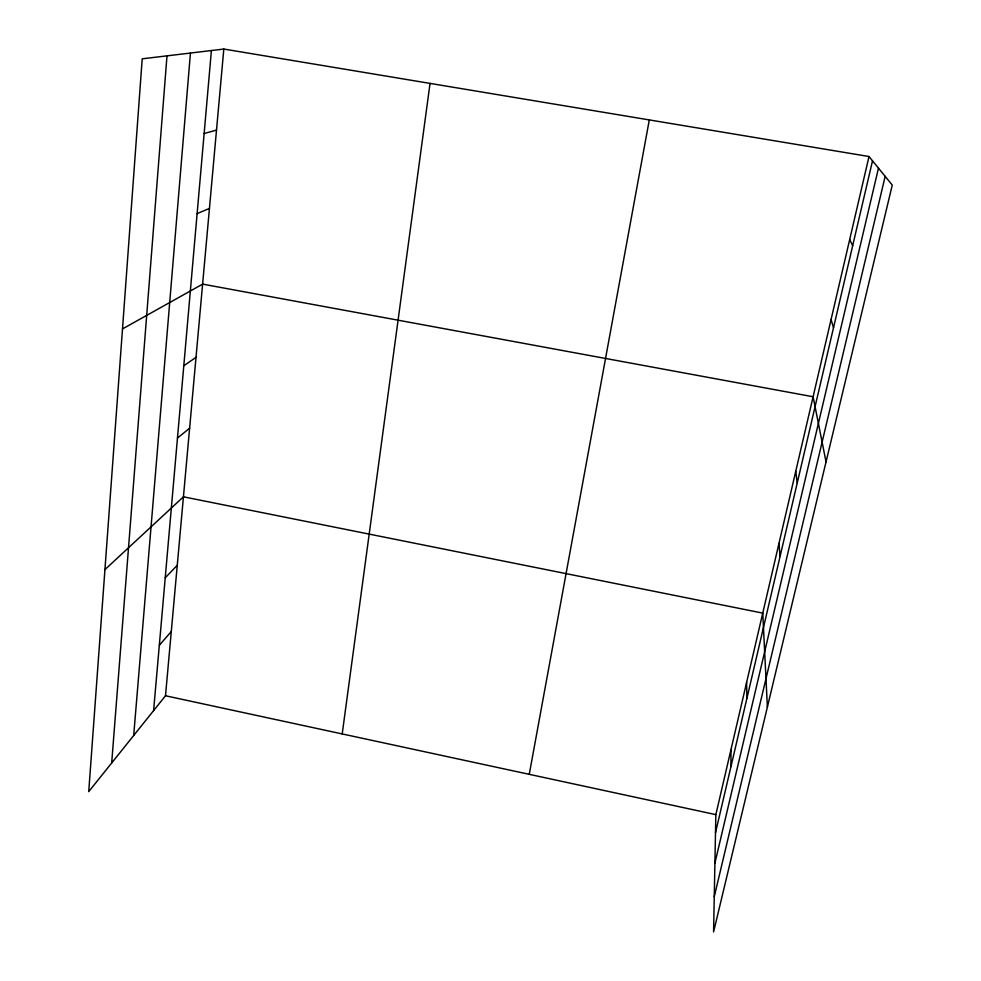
<?xml version="1.0" encoding="UTF-8"?>
<svg xmlns="http://www.w3.org/2000/svg" width="981" height="981" viewBox="0 0 981 981"><rect width="100%" height="100%" fill="white"/><g stroke="black" fill="none" stroke-linecap="round" stroke-linejoin="round"><path stroke-width="1.47" d="M730.943 766.627L730.968 749.68M869.007 156.519L715.848 814.635L713.579 931.95L892.269 185.078L869.007 156.519L223.815 49.05L142.208 58.823L88.731 791.655L165.495 695.762L223.815 49.05M111.687 762.973L166.991 55.856M133.698 735.492L190.437 53.048M153.6 710.612L211.406 50.534M342.21 733.923L430.046 83.397M529.262 774.328L649.299 119.915M715.505 832.722L872.514 160.835M714.916 863.084L878.473 168.143M714.254 896.72L885.169 176.347M159.327 645.277L171.295 631.543M165.237 577.784L177.267 565.264M104.93 569.618L183.435 496.815L762.752 613.113L767.387 707.043M177.475 438.066L189.627 428.207M183.803 365.766L196.016 357.342M122.502 328.917L202.626 284.122L813.102 396.753L826.039 461.879M197.12 213.613L209.444 208.426M204.134 133.514L216.507 130.105M165.495 695.762L715.848 814.635M849.693 239.487L852.661 245.802M831.066 319.512L833.519 327.703M795.738 471.346L797.259 482.86M778.963 543.425L780.067 556.423M746.59 682.543L746.921 698.264"/></g></svg>
